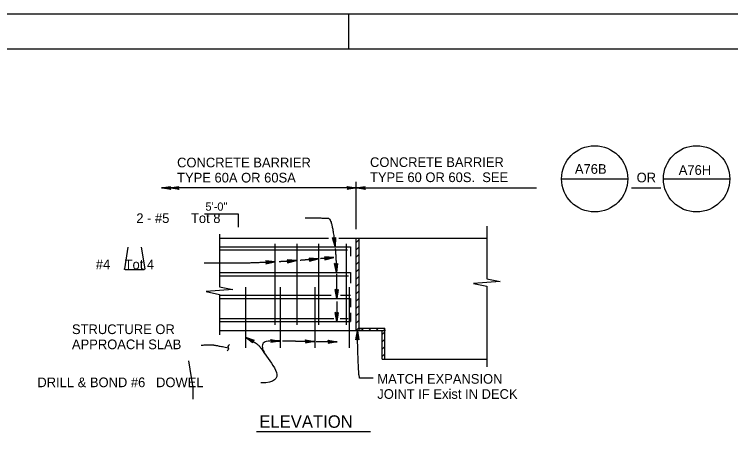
# Model space of a CAD drawing. Extents: x 6348715.77 to 6348718.6, y 1974615.77 to 1974617.6.
# Drawn here: x 6348717.117 to 6348717.981, y 1974617.095 to 1974617.603 of the extents above; entities that cross this region are included whole.
import ezdxf

# ---------------------------------------------------------------- set-up
doc = ezdxf.new("R2010")
doc.units = 0
for name, color, linetype in [('10 Sheet Format', 7, 'Continuous'), ('210 Border', 7, 'Continuous'), ('212 Leaders and Dim Lines', 7, 'Continuous'), ('213 Rebar', 7, 'Continuous'), ('214 Text and Titles', 7, 'Continuous'), ('220 Structural Steel', 7, 'Continuous'), ('224 Existing Steel', 7, 'Continuous'), ('240 Concrete', 7, 'Continuous')]:
    doc.layers.add(name, color=color, linetype=linetype)

msp = doc.modelspace()

# ---------------------------------------------------------------- linework, layer by layer
at = {"layer": '10 Sheet Format'}
msp.add_lwpolyline([(6348715.77, 1974615.77), (6348718.60333, 1974615.77), (6348718.60333, 1974617.60333), (6348715.77, 1974617.60333)], close=True, dxfattribs=at)
at = {"layer": '210 Border'}
for p, q in [((6348717.52, 1974617.60333), (6348717.52, 1974617.56167)), ((6348715.85333, 1974617.56167), (6348718.56167, 1974617.56167))]:
    msp.add_line(p, q, dxfattribs=at)
at = {"layer": '212 Leaders and Dim Lines'}
for p, q in [((6348717.29464, 1974617.39406), (6348717.30558, 1974617.39589)), ((6348717.29464, 1974617.39406), (6348717.30529, 1974617.39544)), ((6348717.30501, 1974617.39498), (6348717.29464, 1974617.39406)), ((6348717.30473, 1974617.39452), (6348717.29464, 1974617.39406)), ((6348717.5293, 1974617.39406), (6348717.29464, 1974617.39406)), ((6348717.30445, 1974617.39406), (6348717.29464, 1974617.39406)), ((6348717.30558, 1974617.39224), (6348717.29464, 1974617.39406)), ((6348717.29464, 1974617.39406), (6348717.30501, 1974617.39315)), ((6348717.30529, 1974617.3927), (6348717.29464, 1974617.39406)), ((6348717.29464, 1974617.39406), (6348717.30473, 1974617.39361)), ((6348717.30445, 1974617.39406), (6348717.30501, 1974617.39498)), ((6348717.30501, 1974617.39315), (6348717.30445, 1974617.39406)), ((6348717.30466, 1974617.39406), (6348717.31559, 1974617.39589)), ((6348717.30466, 1974617.39406), (6348717.31531, 1974617.39544)), ((6348717.31503, 1974617.39498), (6348717.30466, 1974617.39406)), ((6348717.31475, 1974617.39452), (6348717.30466, 1974617.39406)), ((6348717.31447, 1974617.39406), (6348717.30466, 1974617.39406)), ((6348717.31559, 1974617.39224), (6348717.30466, 1974617.39406)), ((6348717.30466, 1974617.39406), (6348717.31503, 1974617.39315)), ((6348717.31531, 1974617.3927), (6348717.30466, 1974617.39406)), ((6348717.30466, 1974617.39406), (6348717.31475, 1974617.39361)), ((6348717.30501, 1974617.39498), (6348717.30558, 1974617.39589)), ((6348717.31447, 1974617.39406), (6348717.31503, 1974617.39498)), ((6348717.31503, 1974617.39315), (6348717.31447, 1974617.39406)), ((6348717.31503, 1974617.39498), (6348717.31559, 1974617.39589)), ((6348717.51893, 1974617.39498), (6348717.51836, 1974617.39589)), ((6348717.51836, 1974617.39589), (6348717.5293, 1974617.39406)), ((6348717.5293, 1974617.39406), (6348717.51836, 1974617.39224)), ((6348717.51865, 1974617.39543), (6348717.5293, 1974617.39406)), ((6348717.5293, 1974617.39406), (6348717.51865, 1974617.39269)), ((6348717.5293, 1974617.39406), (6348717.51893, 1974617.39498)), ((6348717.51893, 1974617.39498), (6348717.51949, 1974617.39406)), ((6348717.51893, 1974617.39315), (6348717.5293, 1974617.39406)), ((6348717.51949, 1974617.39406), (6348717.51893, 1974617.39315)), ((6348717.5293, 1974617.39406), (6348717.51921, 1974617.39452)), ((6348717.51921, 1974617.39361), (6348717.5293, 1974617.39406)), ((6348717.51949, 1974617.39406), (6348717.5293, 1974617.39406)), ((6348717.5293, 1974617.34452), (6348717.5293, 1974617.40153)), ((6348717.5293, 1974617.39406), (6348717.54024, 1974617.39589)), ((6348717.5293, 1974617.39406), (6348717.53996, 1974617.39544)), ((6348717.53968, 1974617.39498), (6348717.5293, 1974617.39406)), ((6348717.5394, 1974617.39452), (6348717.5293, 1974617.39406)), ((6348717.53911, 1974617.39406), (6348717.5293, 1974617.39406)), ((6348717.54024, 1974617.39224), (6348717.5293, 1974617.39406)), ((6348717.5293, 1974617.39406), (6348717.53968, 1974617.39315)), ((6348717.53996, 1974617.3927), (6348717.5293, 1974617.39406)), ((6348717.5293, 1974617.39406), (6348717.5394, 1974617.39361)), ((6348717.5293, 1974617.39406), (6348717.74649, 1974617.39406)), ((6348717.53911, 1974617.39406), (6348717.53968, 1974617.39498)), ((6348717.53968, 1974617.39315), (6348717.53911, 1974617.39406)), ((6348717.53968, 1974617.39498), (6348717.54024, 1974617.39589)), ((6348717.30501, 1974617.39315), (6348717.30558, 1974617.39224)), ((6348717.31503, 1974617.39315), (6348717.31559, 1974617.39224)), ((6348717.51893, 1974617.39315), (6348717.51836, 1974617.39224)), ((6348717.53968, 1974617.39315), (6348717.54024, 1974617.39224)), ((6348717.50181, 1974617.3335), (6348717.50085, 1974617.33397)), ((6348717.50376, 1974617.32327), (6348717.50085, 1974617.33397)), ((6348717.50376, 1974617.32327), (6348717.50133, 1974617.33373)), ((6348717.50181, 1974617.3335), (6348717.50376, 1974617.32327)), ((6348717.50278, 1974617.33303), (6348717.50181, 1974617.3335)), ((6348717.50363, 1974617.33368), (6348717.50278, 1974617.33303)), ((6348717.50376, 1974617.32327), (6348717.50321, 1974617.33335)), ((6348717.50363, 1974617.33368), (6348717.50448, 1974617.33433)), ((6348717.50376, 1974617.32327), (6348717.50363, 1974617.33368)), ((6348717.50448, 1974617.33433), (6348717.50376, 1974617.32327)), ((6348717.50406, 1974617.33401), (6348717.50376, 1974617.32327)), ((6348717.5023, 1974617.33326), (6348717.50376, 1974617.32327)), ((6348717.50278, 1974617.33303), (6348717.50376, 1974617.32327)), ((6348717.44686, 1974617.30654), (6348717.44623, 1974617.30741)), ((6348717.45727, 1974617.30638), (6348717.44623, 1974617.30741)), ((6348717.47316, 1974617.3085), (6348717.47252, 1974617.30936)), ((6348717.48357, 1974617.30851), (6348717.47252, 1974617.30936)), ((6348717.48357, 1974617.30851), (6348717.47284, 1974617.30893)), ((6348717.47284, 1974617.30573), (6348717.48357, 1974617.30851)), ((6348717.47308, 1974617.3062), (6348717.48357, 1974617.30851)), ((6348717.47316, 1974617.3085), (6348717.48357, 1974617.30851)), ((6348717.4738, 1974617.30764), (6348717.47316, 1974617.3085)), ((6348717.48357, 1974617.30851), (6348717.47332, 1974617.30668)), ((6348717.47332, 1974617.30668), (6348717.4738, 1974617.30764)), ((6348717.47348, 1974617.30807), (6348717.48357, 1974617.30851)), ((6348717.48357, 1974617.30851), (6348717.47356, 1974617.30716)), ((6348717.4738, 1974617.30764), (6348717.48357, 1974617.30851)), ((6348717.49188, 1974617.31023), (6348717.49123, 1974617.31108)), ((6348717.50229, 1974617.3103), (6348717.49123, 1974617.31108)), ((6348717.50229, 1974617.3103), (6348717.49155, 1974617.31065)), ((6348717.49158, 1974617.30745), (6348717.50229, 1974617.3103)), ((6348717.49205, 1974617.30841), (6348717.49158, 1974617.30745)), ((6348717.49181, 1974617.30793), (6348717.50229, 1974617.3103)), ((6348717.49188, 1974617.31023), (6348717.50229, 1974617.3103)), ((6348717.49252, 1974617.30937), (6348717.49188, 1974617.31023)), ((6348717.50229, 1974617.3103), (6348717.49205, 1974617.30841)), ((6348717.49205, 1974617.30841), (6348717.49252, 1974617.30937)), ((6348717.4922, 1974617.3098), (6348717.50229, 1974617.3103)), ((6348717.50229, 1974617.3103), (6348717.49229, 1974617.30889)), ((6348717.49252, 1974617.30937), (6348717.50229, 1974617.3103)), ((6348717.42097, 1974617.30519), (6348717.42036, 1974617.30608)), ((6348717.43138, 1974617.30479), (6348717.42036, 1974617.30608)), ((6348717.42054, 1974617.30243), (6348717.43138, 1974617.30479)), ((6348717.42106, 1974617.30337), (6348717.42054, 1974617.30243)), ((6348717.43138, 1974617.30479), (6348717.42066, 1974617.30564)), ((6348717.4208, 1974617.3029), (6348717.43138, 1974617.30479)), ((6348717.42097, 1974617.30519), (6348717.43138, 1974617.30479)), ((6348717.42157, 1974617.30431), (6348717.42097, 1974617.30519)), ((6348717.43138, 1974617.30479), (6348717.42106, 1974617.30337)), ((6348717.42106, 1974617.30337), (6348717.42157, 1974617.30431)), ((6348717.42127, 1974617.30475), (6348717.43138, 1974617.30479)), ((6348717.43138, 1974617.30479), (6348717.42132, 1974617.30384)), ((6348717.42157, 1974617.30431), (6348717.43138, 1974617.30479)), ((6348717.44649, 1974617.30377), (6348717.45727, 1974617.30638)), ((6348717.44699, 1974617.30472), (6348717.44649, 1974617.30377)), ((6348717.45727, 1974617.30638), (6348717.44654, 1974617.30698)), ((6348717.44674, 1974617.30425), (6348717.45727, 1974617.30638)), ((6348717.44686, 1974617.30654), (6348717.45727, 1974617.30638)), ((6348717.44748, 1974617.30567), (6348717.44686, 1974617.30654)), ((6348717.45727, 1974617.30638), (6348717.44699, 1974617.30472)), ((6348717.44699, 1974617.30472), (6348717.44748, 1974617.30567)), ((6348717.44717, 1974617.30611), (6348717.45727, 1974617.30638)), ((6348717.45727, 1974617.30638), (6348717.44723, 1974617.3052)), ((6348717.44748, 1974617.30567), (6348717.45727, 1974617.30638)), ((6348717.47332, 1974617.30668), (6348717.47284, 1974617.30573)), ((6348717.50424, 1974617.30231), (6348717.50331, 1974617.30285)), ((6348717.50541, 1974617.29197), (6348717.50331, 1974617.30285)), ((6348717.50541, 1974617.29197), (6348717.50378, 1974617.30258)), ((6348717.50424, 1974617.30231), (6348717.50541, 1974617.29197)), ((6348717.50517, 1974617.30178), (6348717.50424, 1974617.30231)), ((6348717.5047, 1974617.30204), (6348717.50541, 1974617.29197)), ((6348717.50607, 1974617.30236), (6348717.50517, 1974617.30178)), ((6348717.50517, 1974617.30178), (6348717.50541, 1974617.29197)), ((6348717.50696, 1974617.30294), (6348717.50541, 1974617.29197)), ((6348717.50652, 1974617.30265), (6348717.50541, 1974617.29197)), ((6348717.50541, 1974617.29197), (6348717.50607, 1974617.30236)), ((6348717.50541, 1974617.29197), (6348717.50562, 1974617.30207)), ((6348717.50607, 1974617.30236), (6348717.50696, 1974617.30294)), ((6348717.50486, 1974617.27106), (6348717.50394, 1974617.27162)), ((6348717.50585, 1974617.26069), (6348717.50394, 1974617.27162)), ((6348717.50585, 1974617.26069), (6348717.5044, 1974617.27134)), ((6348717.50486, 1974617.27106), (6348717.50585, 1974617.26069)), ((6348717.50578, 1974617.2705), (6348717.50486, 1974617.27106)), ((6348717.50532, 1974617.27078), (6348717.50585, 1974617.26069)), ((6348717.50669, 1974617.27107), (6348717.50578, 1974617.2705)), ((6348717.50578, 1974617.2705), (6348717.50585, 1974617.26069)), ((6348717.5076, 1974617.27164), (6348717.50585, 1974617.26069)), ((6348717.50714, 1974617.27136), (6348717.50585, 1974617.26069)), ((6348717.50585, 1974617.26069), (6348717.50669, 1974617.27107)), ((6348717.50585, 1974617.26069), (6348717.50623, 1974617.27079)), ((6348717.50669, 1974617.27107), (6348717.5076, 1974617.27164)), ((6348717.50503, 1974617.24327), (6348717.50412, 1974617.24383)), ((6348717.50598, 1974617.2329), (6348717.50412, 1974617.24383)), ((6348717.50598, 1974617.2329), (6348717.50457, 1974617.24355)), ((6348717.50503, 1974617.24327), (6348717.50598, 1974617.2329)), ((6348717.50595, 1974617.24271), (6348717.50503, 1974617.24327)), ((6348717.50549, 1974617.24299), (6348717.50598, 1974617.2329)), ((6348717.50686, 1974617.24328), (6348717.50595, 1974617.24271)), ((6348717.50595, 1974617.24271), (6348717.50598, 1974617.2329)), ((6348717.50777, 1974617.24384), (6348717.50598, 1974617.2329)), ((6348717.50731, 1974617.24356), (6348717.50598, 1974617.2329)), ((6348717.50598, 1974617.2329), (6348717.50686, 1974617.24328)), ((6348717.50598, 1974617.2329), (6348717.5064, 1974617.24299)), ((6348717.50686, 1974617.24328), (6348717.50777, 1974617.24384)), ((6348717.52881, 1974617.21103), (6348717.5307, 1974617.22195)), ((6348717.52927, 1974617.21131), (6348717.5307, 1974617.22195)), ((6348717.5307, 1974617.22195), (6348717.52972, 1974617.21158)), ((6348717.5307, 1974617.22195), (6348717.53018, 1974617.21186)), ((6348717.53064, 1974617.21214), (6348717.5307, 1974617.22195)), ((6348717.5307, 1974617.22195), (6348717.53246, 1974617.21101)), ((6348717.53155, 1974617.21157), (6348717.5307, 1974617.22195)), ((6348717.5311, 1974617.21186), (6348717.5307, 1974617.22195)), ((6348717.5307, 1974617.22195), (6348717.53201, 1974617.21129)), ((6348717.40441, 1974617.20938), (6348717.39593, 1974617.2143)), ((6348717.40447, 1974617.20724), (6348717.39593, 1974617.2143)), ((6348717.39593, 1974617.2143), (6348717.4063, 1974617.2104)), ((6348717.40536, 1974617.20989), (6348717.39593, 1974617.2143)), ((6348717.39593, 1974617.2143), (6348717.40444, 1974617.20831)), ((6348717.40446, 1974617.20777), (6348717.39593, 1974617.2143)), ((6348717.39593, 1974617.2143), (6348717.40443, 1974617.20884)), ((6348717.40489, 1974617.20963), (6348717.39593, 1974617.2143)), ((6348717.39593, 1974617.2143), (6348717.40583, 1974617.21014)), ((6348717.40441, 1974617.20938), (6348717.40536, 1974617.20989)), ((6348717.40444, 1974617.20831), (6348717.40441, 1974617.20938)), ((6348717.40444, 1974617.20831), (6348717.40447, 1974617.20724)), ((6348717.40536, 1974617.20989), (6348717.4063, 1974617.2104)), ((6348717.43736, 1974617.20945), (6348717.42639, 1974617.20781)), ((6348717.42697, 1974617.20871), (6348717.42639, 1974617.20781)), ((6348717.427, 1974617.21054), (6348717.42645, 1974617.21146)), ((6348717.42645, 1974617.21146), (6348717.43736, 1974617.20945)), ((6348717.43736, 1974617.20945), (6348717.42668, 1974617.20826)), ((6348717.42673, 1974617.211), (6348717.43736, 1974617.20945)), ((6348717.42755, 1974617.20962), (6348717.42697, 1974617.20871)), ((6348717.42697, 1974617.20871), (6348717.43736, 1974617.20945)), ((6348717.43736, 1974617.20945), (6348717.427, 1974617.21054)), ((6348717.427, 1974617.21054), (6348717.42755, 1974617.20962)), ((6348717.42726, 1974617.20916), (6348717.43736, 1974617.20945)), ((6348717.43736, 1974617.20945), (6348717.42728, 1974617.21008)), ((6348717.42755, 1974617.20962), (6348717.43736, 1974617.20945)), ((6348717.47915, 1974617.20874), (6348717.46818, 1974617.20708)), ((6348717.46876, 1974617.20798), (6348717.46818, 1974617.20708)), ((6348717.46879, 1974617.20981), (6348717.46824, 1974617.21073)), ((6348717.46824, 1974617.21073), (6348717.47915, 1974617.20874)), ((6348717.47915, 1974617.20874), (6348717.46847, 1974617.20753)), ((6348717.46851, 1974617.21027), (6348717.47915, 1974617.20874)), ((6348717.46934, 1974617.20889), (6348717.46876, 1974617.20798)), ((6348717.46876, 1974617.20798), (6348717.47915, 1974617.20874)), ((6348717.47915, 1974617.20874), (6348717.46879, 1974617.20981)), ((6348717.46879, 1974617.20981), (6348717.46934, 1974617.20889)), ((6348717.46905, 1974617.20843), (6348717.47915, 1974617.20874)), ((6348717.47915, 1974617.20874), (6348717.46906, 1974617.20935)), ((6348717.46934, 1974617.20889), (6348717.47915, 1974617.20874)), ((6348717.50628, 1974617.20841), (6348717.49533, 1974617.20668)), ((6348717.4959, 1974617.20759), (6348717.49533, 1974617.20668)), ((6348717.49592, 1974617.20942), (6348717.49536, 1974617.21034)), ((6348717.49536, 1974617.21034), (6348717.50628, 1974617.20841)), ((6348717.50628, 1974617.20841), (6348717.49561, 1974617.20714)), ((6348717.49564, 1974617.20988), (6348717.50628, 1974617.20841)), ((6348717.49647, 1974617.2085), (6348717.4959, 1974617.20759)), ((6348717.4959, 1974617.20759), (6348717.50628, 1974617.20841)), ((6348717.50628, 1974617.20841), (6348717.49592, 1974617.20942)), ((6348717.49592, 1974617.20942), (6348717.49647, 1974617.2085)), ((6348717.50628, 1974617.20841), (6348717.49619, 1974617.20896)), ((6348717.49619, 1974617.20805), (6348717.50628, 1974617.20841)), ((6348717.49647, 1974617.2085), (6348717.50628, 1974617.20841)), ((6348717.52972, 1974617.21158), (6348717.52881, 1974617.21103)), ((6348717.52972, 1974617.21158), (6348717.53064, 1974617.21214)), ((6348717.53064, 1974617.21214), (6348717.53155, 1974617.21157)), ((6348717.53155, 1974617.21157), (6348717.53246, 1974617.21101))]:
    msp.add_line(p, q, dxfattribs=at)
for points, degree in [([(6348717.46785, 1974617.35812), (6348717.49157, 1974617.35786), (6348717.50038, 1974617.35693), (6348717.50376, 1974617.32327)], 2), ([(6348717.50398, 1974617.321), (6348717.50468, 1974617.31312), (6348717.50512, 1974617.30357), (6348717.50541, 1974617.29197)], 2), ([(6348717.48357, 1974617.30851), (6348717.47611, 1974617.30785), (6348717.4689, 1974617.30725), (6348717.46179, 1974617.30671)], 2), ([(6348717.49948, 1974617.30997), (6348717.49502, 1974617.30955), (6348717.49068, 1974617.30915), (6348717.48642, 1974617.30877)], 2), ([(6348717.43138, 1974617.30479), (6348717.40646, 1974617.30356), (6348717.38013, 1974617.3031), (6348717.34601, 1974617.30347)], 2), ([(6348717.45727, 1974617.30638), (6348717.45026, 1974617.30587), (6348717.44331, 1974617.30543), (6348717.43629, 1974617.30505)], 2), ([(6348717.50545, 1974617.29046), (6348717.50565, 1974617.28172), (6348717.50577, 1974617.27185), (6348717.50585, 1974617.26069)], 2), ([(6348717.50587, 1974617.25721), (6348717.50592, 1974617.24968), (6348717.50595, 1974617.24159), (6348717.50598, 1974617.2329)], 2), ([(6348717.54976, 1974617.16464), (6348717.53535, 1974617.16464), (6348717.53187, 1974617.16464), (6348717.53073, 1974617.2223)], 2), ([(6348717.41972, 1974617.19337), (6348717.41546, 1974617.2003), (6348717.40991, 1974617.20619), (6348717.39593, 1974617.2143)], 2), ([(6348717.34226, 1974617.20459), (6348717.35537, 1974617.20505), (6348717.35933, 1974617.20441), (6348717.37517, 1974617.20144)], 2), ([(6348717.37653, 1974617.20516), (6348717.37552, 1974617.20446), (6348717.374, 1974617.20298), (6348717.37634, 1974617.19989), (6348717.37483, 1974617.19841), (6348717.37381, 1974617.19772)], 3), ([(6348717.43759, 1974617.20959), (6348717.42373, 1974617.20974), (6348717.41498, 1974617.20911), (6348717.41591, 1974617.19549), (6348717.43863, 1974617.17034), (6348717.43165, 1974617.15876), (6348717.4145, 1974617.15891)], 3), ([(6348717.47915, 1974617.20874), (6348717.46387, 1974617.20897), (6348717.45071, 1974617.20922), (6348717.44036, 1974617.2094)], 2), ([(6348717.50628, 1974617.20841), (6348717.4974, 1974617.20849), (6348717.48897, 1974617.2086), (6348717.48109, 1974617.20871)], 2)]:
    msp.add_open_spline(points, degree=degree, dxfattribs=at)
at = {"layer": '213 Rebar'}
for p, q in [((6348717.25406, 1974617.32261), (6348717.2499, 1974617.29652)), ((6348717.27026, 1974617.32261), (6348717.27441, 1974617.29652)), ((6348717.25073, 1974617.29555), (6348717.27359, 1974617.29555)), ((6348717.39593, 1974617.27439), (6348717.39593, 1974617.20147)), ((6348717.43759, 1974617.27439), (6348717.43759, 1974617.20147)), ((6348717.47926, 1974617.27439), (6348717.47926, 1974617.20147)), ((6348717.52093, 1974617.27439), (6348717.52093, 1974617.20147)), ((6348717.32729, 1974617.1858), (6348717.33248, 1974617.15323)), ((6348717.33248, 1974617.15323), (6348717.33248, 1974617.13933))]:
    msp.add_line(p, q, dxfattribs=at)
for centre, start, end in [((6348717.25073, 1974617.29638), 170.94648, 270), ((6348717.27359, 1974617.29638), 270, 9.05352)]:
    msp.add_arc(centre, 0.000833, start, end, dxfattribs=at)
at = {"layer": '214 Text and Titles'}
for p, q in [((6348717.77681, 1974617.40501), (6348717.85668, 1974617.40501)), ((6348717.89958, 1974617.40501), (6348717.97945, 1974617.40501)), ((6348717.86096, 1974617.39406), (6348717.89651, 1974617.39406)), ((6348717.3465, 1974617.36269), (6348717.38686, 1974617.36269)), ((6348717.38686, 1974617.36269), (6348717.38686, 1974617.34668)), ((6348717.40931, 1974617.10039), (6348717.54637, 1974617.10039))]:
    msp.add_line(p, q, dxfattribs=at)
for centre in [(6348717.81674, 1974617.40501), (6348717.93952, 1974617.40501)]:
    msp.add_circle(centre, 0.03994, dxfattribs=at)
at = {"layer": '220 Structural Steel'}
for p, q in [((6348717.43123, 1974617.32656), (6348717.43123, 1974617.22904)), ((6348717.45756, 1974617.32656), (6348717.45756, 1974617.22904)), ((6348717.4839, 1974617.32656), (6348717.4839, 1974617.22904)), ((6348717.51726, 1974617.32656), (6348717.51726, 1974617.22904)), ((6348717.3645, 1974617.32306), (6348717.52254, 1974617.32306)), ((6348717.3645, 1974617.31928), (6348717.51876, 1974617.31928)), ((6348717.52254, 1974617.32306), (6348717.52254, 1974617.3117)), ((6348717.3645, 1974617.29197), (6348717.52254, 1974617.29197)), ((6348717.52254, 1974617.29197), (6348717.52254, 1974617.2793)), ((6348717.3645, 1974617.28822), (6348717.51984, 1974617.28822)), ((6348717.3645, 1974617.26463), (6348717.49933, 1974617.26463)), ((6348717.51058, 1974617.26463), (6348717.52254, 1974617.26463)), ((6348717.3645, 1974617.26088), (6348717.52254, 1974617.26088)), ((6348717.52254, 1974617.26088), (6348717.52254, 1974617.25044)), ((6348717.52254, 1974617.24349), (6348717.52254, 1974617.2329)), ((6348717.3645, 1974617.23665), (6348717.50222, 1974617.23665)), ((6348717.3645, 1974617.2329), (6348717.52254, 1974617.2329)), ((6348717.50993, 1974617.23665), (6348717.51977, 1974617.23665))]:
    msp.add_line(p, q, dxfattribs=at)
at = {"layer": '224 Existing Steel'}
for p, q in [((6348717.52924, 1974617.32841), (6348717.53271, 1974617.33188)), ((6348717.52924, 1974617.31957), (6348717.53271, 1974617.32304)), ((6348717.52924, 1974617.31073), (6348717.53271, 1974617.3142)), ((6348717.52924, 1974617.30189), (6348717.53271, 1974617.30536)), ((6348717.52924, 1974617.29305), (6348717.53271, 1974617.29652)), ((6348717.52924, 1974617.28421), (6348717.53271, 1974617.28768)), ((6348717.52924, 1974617.27537), (6348717.53271, 1974617.27884)), ((6348717.52924, 1974617.26653), (6348717.53271, 1974617.27)), ((6348717.52924, 1974617.25769), (6348717.53271, 1974617.26116)), ((6348717.52924, 1974617.24885), (6348717.53271, 1974617.25232)), ((6348717.52924, 1974617.24001), (6348717.53271, 1974617.24349)), ((6348717.52924, 1974617.23118), (6348717.53271, 1974617.23465)), ((6348717.5292, 1974617.2223), (6348717.53271, 1974617.22581)), ((6348717.53791, 1974617.2223), (6348717.53515, 1974617.22507)), ((6348717.54675, 1974617.2223), (6348717.54399, 1974617.22507)), ((6348717.55559, 1974617.2223), (6348717.55283, 1974617.22507)), ((6348717.56443, 1974617.2223), (6348717.56167, 1974617.22507)), ((6348717.56057, 1974617.21727), (6348717.56396, 1974617.22066)), ((6348717.56057, 1974617.20843), (6348717.56396, 1974617.21182)), ((6348717.56057, 1974617.19959), (6348717.56396, 1974617.20298)), ((6348717.56057, 1974617.19075), (6348717.56396, 1974617.19414))]:
    msp.add_line(p, q, dxfattribs=at)
at = {"layer": '240 Concrete'}
for p, q in [((6348717.68666, 1974617.34788), (6348717.68666, 1974617.28466)), ((6348717.3645, 1974617.33838), (6348717.3645, 1974617.27473)), ((6348717.3645, 1974617.33342), (6348717.49612, 1974617.33342)), ((6348717.50833, 1974617.33342), (6348717.68666, 1974617.33342)), ((6348717.52924, 1974617.2223), (6348717.52924, 1974617.33342)), ((6348717.53271, 1974617.2223), (6348717.53271, 1974617.33342)), ((6348717.68666, 1974617.28466), (6348717.70269, 1974617.28138)), ((6348717.3645, 1974617.27473), (6348717.38053, 1974617.27144)), ((6348717.70269, 1974617.28138), (6348717.67083, 1974617.27897)), ((6348717.67083, 1974617.27897), (6348717.68666, 1974617.27549)), ((6348717.68666, 1974617.27549), (6348717.68666, 1974617.17822)), ((6348717.38053, 1974617.27144), (6348717.34867, 1974617.26904)), ((6348717.34867, 1974617.26904), (6348717.3645, 1974617.26556)), ((6348717.3645, 1974617.26556), (6348717.3645, 1974617.21695)), ((6348717.3645, 1974617.2223), (6348717.52085, 1974617.2223)), ((6348717.52085, 1974617.2223), (6348717.56396, 1974617.2223)), ((6348717.52085, 1974617.2223), (6348717.56396, 1974617.2223)), ((6348717.53271, 1974617.22507), (6348717.56396, 1974617.22507)), ((6348717.53615, 1974617.2223), (6348717.53271, 1974617.2223)), ((6348717.56049, 1974617.18758), (6348717.56049, 1974617.2223)), ((6348717.56396, 1974617.18758), (6348717.56396, 1974617.22507)), ((6348717.56049, 1974617.18758), (6348717.68666, 1974617.18758))]:
    msp.add_line(p, q, dxfattribs=at)

# ---------------------------------------------------------------- texts
at = {"layer": '214 Text and Titles'}
for s, height, p in [('CONCRETE BARRIER', 0.0116668, (6348717.31345, 1974617.41884)), ('CONCRETE BARRIER', 0.0116668, (6348717.54597, 1974617.4193)), ('A76B  ', 0.011667, (6348717.79289, 1974617.41106)), ('A76H  ', 0.011667, (6348717.91806, 1974617.40982)), ('TYPE 60A OR 60SA', 0.0116668, (6348717.31345, 1974617.40061)), ('TYPE 60 OR 60S.  SEE', 0.0116668, (6348717.54597, 1974617.40107)), ('OR', 0.011667, (6348717.8673, 1974617.40074)), ('5\'-0"', 0.009917, (6348717.34763, 1974617.36662)), ('2 - #5      Tot 8', 0.0116668, (6348717.26426, 1974617.35176)), ('#4    Tot 4', 0.0116668, (6348717.21549, 1974617.29602)), ('STRUCTURE OR', 0.0116668, (6348717.18672, 1974617.21786)), ('APPROACH SLAB', 0.0116668, (6348717.18672, 1974617.19963)), ('MATCH EXPANSION ', 0.0116668, (6348717.55475, 1974617.158)), ('DRILL & BOND #6   DOWEL ', 0.0116668, (6348717.14505, 1974617.15384)), ('JOINT IF Exist IN DECK', 0.0116668, (6348717.55475, 1974617.13977)), ('ELEVATION', 0.015002, (6348717.41253, 1974617.1049))]:
    msp.add_text(s, height=height, dxfattribs=at).set_placement(p)

doc.saveas('drawing.dxf')
